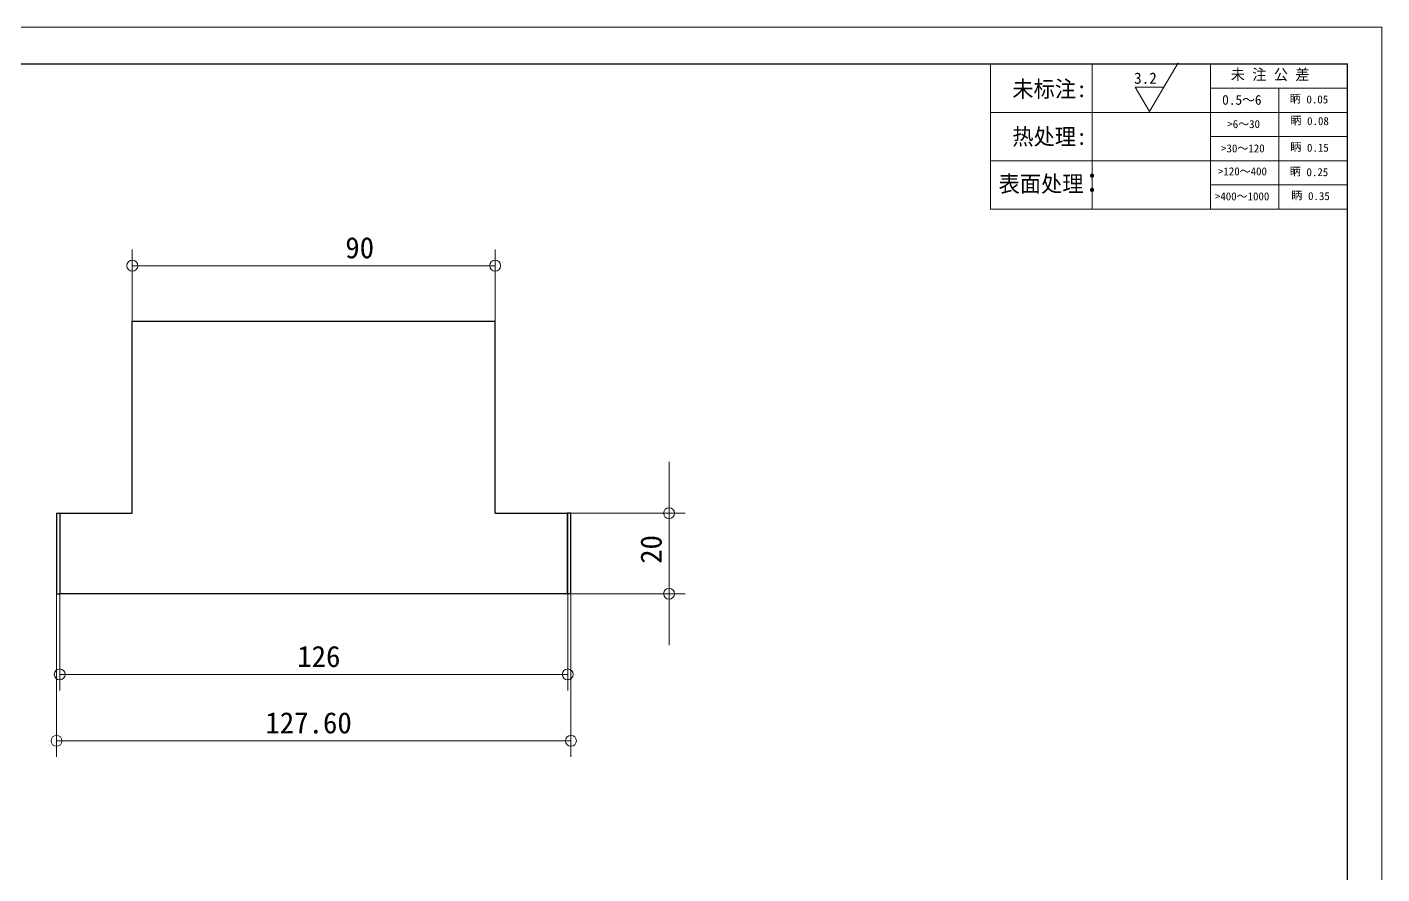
# Model space of a CAD drawing. Header units: millimetres. Extents: x -3862 to 6257, y -4684 to -2127.
# Drawn here: x -3603.8 to -3267.7, y -4473.3 to -4263.3 of the extents above; entities that cross this region are included whole.
import ezdxf

# ---------------------------------------------------------------- set-up
doc = ezdxf.new("R2010")
doc.units = ezdxf.units.MM
for name, color, linetype in [('10', 16, 'Continuous'), ('11', 7, 'Continuous'), ('12', 7, 'Continuous'), ('6', 7, 'Continuous')]:
    doc.layers.add(name, color=color, linetype=linetype)

# ---------------------------------------------------------------- blocks, each defined once
blk = doc.blocks.new('*D18')
at = {"layer": '11', "color": 7, "linetype": 'Continuous', "lineweight": 13, "ltscale": 2, "insert": (207.71, 141.66), "char_height": 2.625, "attachment_point": 7, "rotation": 90}
blk.add_mtext('{ 20 }', dxfattribs=at)
blk = doc.blocks.new('*D19')
at = {"layer": '11', "color": 7, "linetype": 'Continuous', "lineweight": 13, "ltscale": 2, "insert": (160.69, 130.61), "char_height": 2.625, "attachment_point": 7}
blk.add_mtext('{ 126 }', dxfattribs=at)
blk = doc.blocks.new('*D20')
at = {"layer": '11', "color": 7, "linetype": 'Continuous', "lineweight": 13, "ltscale": 2, "insert": (166.65, 181.29), "char_height": 2.625, "attachment_point": 7}
blk.add_mtext('{ 90 }', dxfattribs=at)
blk = doc.blocks.new('*D21')
at = {"layer": '11', "color": 7, "linetype": 'Continuous', "lineweight": 13, "ltscale": 2, "insert": (156.74, 122.38), "char_height": 2.625, "attachment_point": 7}
blk.add_mtext('{ 127.60 }', dxfattribs=at)
blk = doc.blocks.new('*D22')
at = {"layer": '10', "color": 16, "linetype": 'Continuous', "lineweight": 13, "ltscale": 2, "insert": (266.25, 202.95), "char_height": 1.3891, "attachment_point": 7}
blk.add_mtext('{\\fSIMSUN|b0|i0|c0|p49;3.2}', dxfattribs=at)
blk = doc.blocks.new('*D23')
at = {"layer": '10', "color": 7, "linetype": 'Continuous', "lineweight": 13, "ltscale": 2, "insert": (285.57, 200.52), "char_height": 0.9922, "attachment_point": 7}
blk.add_mtext('{\\fSIMSUN|b0|i0|c0|p49;眪', dxfattribs=at)
blk = doc.blocks.new('*D24')
at = {"layer": '10', "color": 5, "linetype": 'Continuous', "lineweight": 13, "ltscale": 2, "insert": (286.96, 200.52), "char_height": 0.9922, "attachment_point": 7}
blk.add_mtext('{\\fSIMSUN|b0|i0|c0|p49; 0.05}', dxfattribs=at)
blk = doc.blocks.new('*D25')
at = {"layer": '10', "color": 7, "linetype": 'Continuous', "lineweight": 13, "ltscale": 2, "insert": (285.65, 197.83), "char_height": 0.9922, "attachment_point": 7}
blk.add_mtext('{\\fSIMSUN|b0|i0|c0|p49;眪', dxfattribs=at)
blk = doc.blocks.new('*D26')
at = {"layer": '10', "color": 7, "linetype": 'Continuous', "lineweight": 13, "ltscale": 2, "insert": (287.04, 197.83), "char_height": 0.9922, "attachment_point": 7}
blk.add_mtext('{\\fSIMSUN|b0|i0|c0|p49; 0.08}', dxfattribs=at)
blk = doc.blocks.new('*D27')
at = {"layer": '10', "color": 7, "linetype": 'Continuous', "lineweight": 13, "ltscale": 2, "insert": (285.64, 194.53), "char_height": 0.9922, "attachment_point": 7}
blk.add_mtext('{\\fSIMSUN|b0|i0|c0|p49;眪', dxfattribs=at)
blk = doc.blocks.new('*D28')
at = {"layer": '10', "color": 7, "linetype": 'Continuous', "lineweight": 13, "ltscale": 2, "insert": (287.03, 194.53), "char_height": 0.9922, "attachment_point": 7}
blk.add_mtext('{\\fSIMSUN|b0|i0|c0|p49; 0.15}', dxfattribs=at)
blk = doc.blocks.new('*D29')
at = {"layer": '10', "color": 7, "linetype": 'Continuous', "lineweight": 13, "ltscale": 2, "insert": (285.57, 191.5), "char_height": 0.9922, "attachment_point": 7}
blk.add_mtext('{\\fSIMSUN|b0|i0|c0|p49;眪', dxfattribs=at)
blk = doc.blocks.new('*D30')
at = {"layer": '10', "color": 7, "linetype": 'Continuous', "lineweight": 13, "ltscale": 2, "insert": (286.96, 191.5), "char_height": 0.9922, "attachment_point": 7}
blk.add_mtext('{\\fSIMSUN|b0|i0|c0|p49; 0.25}', dxfattribs=at)
blk = doc.blocks.new('*D31')
at = {"layer": '10', "color": 7, "linetype": 'Continuous', "lineweight": 13, "ltscale": 2, "insert": (285.76, 188.53), "char_height": 0.9922, "attachment_point": 7}
blk.add_mtext('{\\fSIMSUN|b0|i0|c0|p49;眪', dxfattribs=at)
blk = doc.blocks.new('*D32')
at = {"layer": '10', "color": 7, "linetype": 'Continuous', "lineweight": 13, "ltscale": 2, "insert": (287.16, 188.53), "char_height": 0.9922, "attachment_point": 7}
blk.add_mtext('{\\fSIMSUN|b0|i0|c0|p49; 0.35}', dxfattribs=at)
blk = doc.blocks.new('*D46')
at = {"layer": '10', "color": 7, "linetype": 'Continuous', "lineweight": 13, "ltscale": 2, "insert": (251.16, 201.09), "char_height": 2.027, "attachment_point": 7}
blk.add_mtext('{未标注:}', dxfattribs=at)
blk = doc.blocks.new('*D47')
at = {"layer": '10', "color": 7, "linetype": 'Continuous', "lineweight": 13, "ltscale": 2, "insert": (251.16, 195.17), "char_height": 2.027, "attachment_point": 7}
blk.add_mtext('{热处理:}', dxfattribs=at)
blk = doc.blocks.new('*D48')
at = {"layer": '10', "color": 7, "linetype": 'Continuous', "lineweight": 13, "ltscale": 2, "insert": (249.45, 189.33), "char_height": 2.027, "attachment_point": 7}
blk.add_mtext('{表面处理}', dxfattribs=at)
blk = doc.blocks.new('*D49')
at = {"layer": '10', "color": 7, "linetype": 'Continuous', "lineweight": 13, "ltscale": 2, "insert": (259.34, 189.36), "char_height": 2.625, "attachment_point": 7}
blk.add_mtext('{：}', dxfattribs=at)
blk = doc.blocks.new('*D50')
at = {"layer": '10', "color": 7, "linetype": 'Continuous', "lineweight": 13, "ltscale": 2, "insert": (278.24, 203.29), "char_height": 1.35, "attachment_point": 7}
blk.add_mtext('{未 注 公 差}', dxfattribs=at)
blk = doc.blocks.new('*D51')
at = {"layer": '10', "color": 7, "linetype": 'Continuous', "lineweight": 13, "ltscale": 2, "insert": (277.18, 200.35), "char_height": 1.216, "attachment_point": 7}
blk.add_mtext('{0.5～6}', dxfattribs=at)
blk = doc.blocks.new('*D53')
at = {"layer": '10', "color": 7, "linetype": 'Continuous', "lineweight": 13, "ltscale": 2, "insert": (277.82, 197.46), "char_height": 0.9922, "attachment_point": 7}
blk.add_mtext('{\\fSIMSUN|b0|i0|c0|p49;>6～30}', dxfattribs=at)
blk = doc.blocks.new('*D54')
at = {"layer": '10', "color": 7, "linetype": 'Continuous', "lineweight": 13, "ltscale": 2, "insert": (277.05, 194.45), "char_height": 0.9922, "attachment_point": 7}
blk.add_mtext('{\\fSIMSUN|b0|i0|c0|p49;>30～120}', dxfattribs=at)
blk = doc.blocks.new('*D55')
at = {"layer": '10', "color": 7, "linetype": 'Continuous', "lineweight": 13, "ltscale": 2, "insert": (276.66, 191.6), "char_height": 0.9922, "attachment_point": 7}
blk.add_mtext('{\\fSIMSUN|b0|i0|c0|p49;>120～400}', dxfattribs=at)
blk = doc.blocks.new('*D56')
at = {"layer": '10', "color": 7, "linetype": 'Continuous', "lineweight": 13, "ltscale": 2, "insert": (276.28, 188.5), "char_height": 0.9922, "attachment_point": 7}
blk.add_mtext('{\\fSIMSUN|b0|i0|c0|p49;>400～1000}', dxfattribs=at)

msp = doc.modelspace()

# ---------------------------------------------------------------- linework, layer by layer
at = {"layer": '11', "color": 7, "linetype": 'Continuous', "lineweight": 18, "ltscale": 2}
for p, q in [((-3577.692, -4336.31), (-3577.692, -4318.438)), ((-3487.692, -4336.31), (-3487.692, -4318.438)), ((-3577.692, -4322.438), (-3487.692, -4322.438)), ((-3444.561, -4383.81), (-3444.561, -4371.11)), ((-3469.692, -4383.81), (-3440.561, -4383.81)), ((-3444.561, -4383.81), (-3444.561, -4403.81)), ((-3596.492, -4403.81), (-3596.492, -4444.273)), ((-3595.692, -4403.81), (-3595.692, -4427.81)), ((-3469.692, -4403.81), (-3440.561, -4403.81)), ((-3469.692, -4403.81), (-3469.692, -4427.81)), ((-3468.892, -4403.81), (-3468.892, -4444.273)), ((-3444.561, -4403.81), (-3444.561, -4416.51)), ((-3595.692, -4423.81), (-3469.692, -4423.81)), ((-3596.492, -4440.273), (-3468.892, -4440.273))]:
    msp.add_line(p, q, dxfattribs=at)
at = {"layer": '11', "color": 7, "linetype": 'Continuous', "lineweight": 25, "ltscale": 2}
for p, q in [((-3577.692, -4383.81), (-3577.692, -4336.31)), ((-3487.692, -4336.31), (-3577.692, -4336.31)), ((-3487.692, -4383.81), (-3487.692, -4336.31)), ((-3596.492, -4383.81), (-3596.492, -4403.81)), ((-3596.492, -4383.81), (-3595.692, -4383.81)), ((-3595.692, -4383.81), (-3595.692, -4403.81)), ((-3595.592, -4383.81), (-3595.692, -4383.81)), ((-3595.592, -4403.81), (-3595.592, -4383.81)), ((-3595.592, -4383.81), (-3577.692, -4383.81)), ((-3487.692, -4383.81), (-3469.792, -4383.81)), ((-3469.792, -4383.81), (-3469.792, -4403.81)), ((-3469.692, -4383.81), (-3469.792, -4383.81)), ((-3468.892, -4383.81), (-3469.692, -4383.81)), ((-3469.692, -4403.81), (-3469.692, -4383.81)), ((-3468.892, -4403.81), (-3468.892, -4383.81)), ((-3596.492, -4403.81), (-3595.692, -4403.81)), ((-3595.692, -4403.81), (-3595.592, -4403.81)), ((-3469.792, -4403.81), (-3595.592, -4403.81)), ((-3469.792, -4403.81), (-3469.692, -4403.81)), ((-3468.892, -4403.81), (-3469.692, -4403.81))]:
    msp.add_line(p, q, dxfattribs=at)
at = {"layer": '11', "color": 7, "linetype": 'Continuous', "lineweight": 18, "ltscale": 2}
for centre in [(-3577.692, -4322.438), (-3487.692, -4322.438), (-3444.561, -4383.81), (-3444.561, -4403.81), (-3595.692, -4423.81), (-3469.692, -4423.81), (-3596.492, -4440.273), (-3468.892, -4440.273)]:
    msp.add_circle(centre, 1.355, dxfattribs=at)
at = {"layer": '12', "color": 7, "linetype": 'Continuous', "lineweight": 18, "ltscale": 2}
for p, q in [((-3325.408, -4284.223), (-3318.255, -4272.097)), ((-3325.408, -4284.223), (-3328.985, -4278.16)), ((-3321.832, -4278.16), (-3328.985, -4278.16))]:
    msp.add_line(p, q, dxfattribs=at)
at = {"layer": '6', "color": 7, "linetype": 'Continuous', "lineweight": 18, "ltscale": 2}
for p, q in [((-3861.745, -4263.275), (-3267.745, -4263.275)), ((-3267.745, -4683.275), (-3267.745, -4263.275)), ((-3364.862, -4272.413), (-3364.862, -4308.413)), ((-3339.622, -4272.413), (-3339.622, -4308.413)), ((-3310.28, -4272.413), (-3310.28, -4308.413)), ((-3310.28, -4278.413), (-3276.28, -4278.413)), ((-3293.28, -4278.413), (-3293.28, -4308.413)), ((-3364.862, -4284.413), (-3276.28, -4284.413)), ((-3310.28, -4290.413), (-3276.28, -4290.413)), ((-3364.862, -4296.413), (-3276.28, -4296.413)), ((-3310.28, -4302.413), (-3276.28, -4302.413)), ((-3364.862, -4308.413), (-3276.28, -4308.413))]:
    msp.add_line(p, q, dxfattribs=at)
at = {"layer": '6', "color": 7, "linetype": 'Continuous', "lineweight": 25, "ltscale": 2}
for p in [(-3810.28, -4272.413), (-3276.28, -4670.413)]:
    msp.add_line(p, (-3276.28, -4272.413), dxfattribs=at)

# ---------------------------------------------------------------- block references
at = {"layer": '10', "color": 7, "xscale": 2, "yscale": 2, "zscale": 2}
for name in ['*D50', '*D46', '*D51', '*D23', '*D47', '*D53', '*D25', '*D26', '*D54', '*D27', '*D28', '*D29', '*D48', '*D49', '*D55', '*D30', '*D56', '*D31', '*D32']:
    msp.add_blockref(name, (-3861.732, -4683.273), dxfattribs=at)
at = {"layer": '10', "color": 16, "xscale": 2, "yscale": 2, "zscale": 2}
msp.add_blockref('*D22', (-3861.732, -4683.273), dxfattribs=at)
at = {"layer": '10', "color": 5, "xscale": 2, "yscale": 2, "zscale": 2}
msp.add_blockref('*D24', (-3861.732, -4683.273), dxfattribs=at)
at = {"layer": '11', "color": 7, "xscale": 2, "yscale": 2, "zscale": 2}
for name in ['*D20', '*D18', '*D19', '*D21']:
    msp.add_blockref(name, (-3861.732, -4683.273), dxfattribs=at)

doc.saveas('drawing.dxf')
